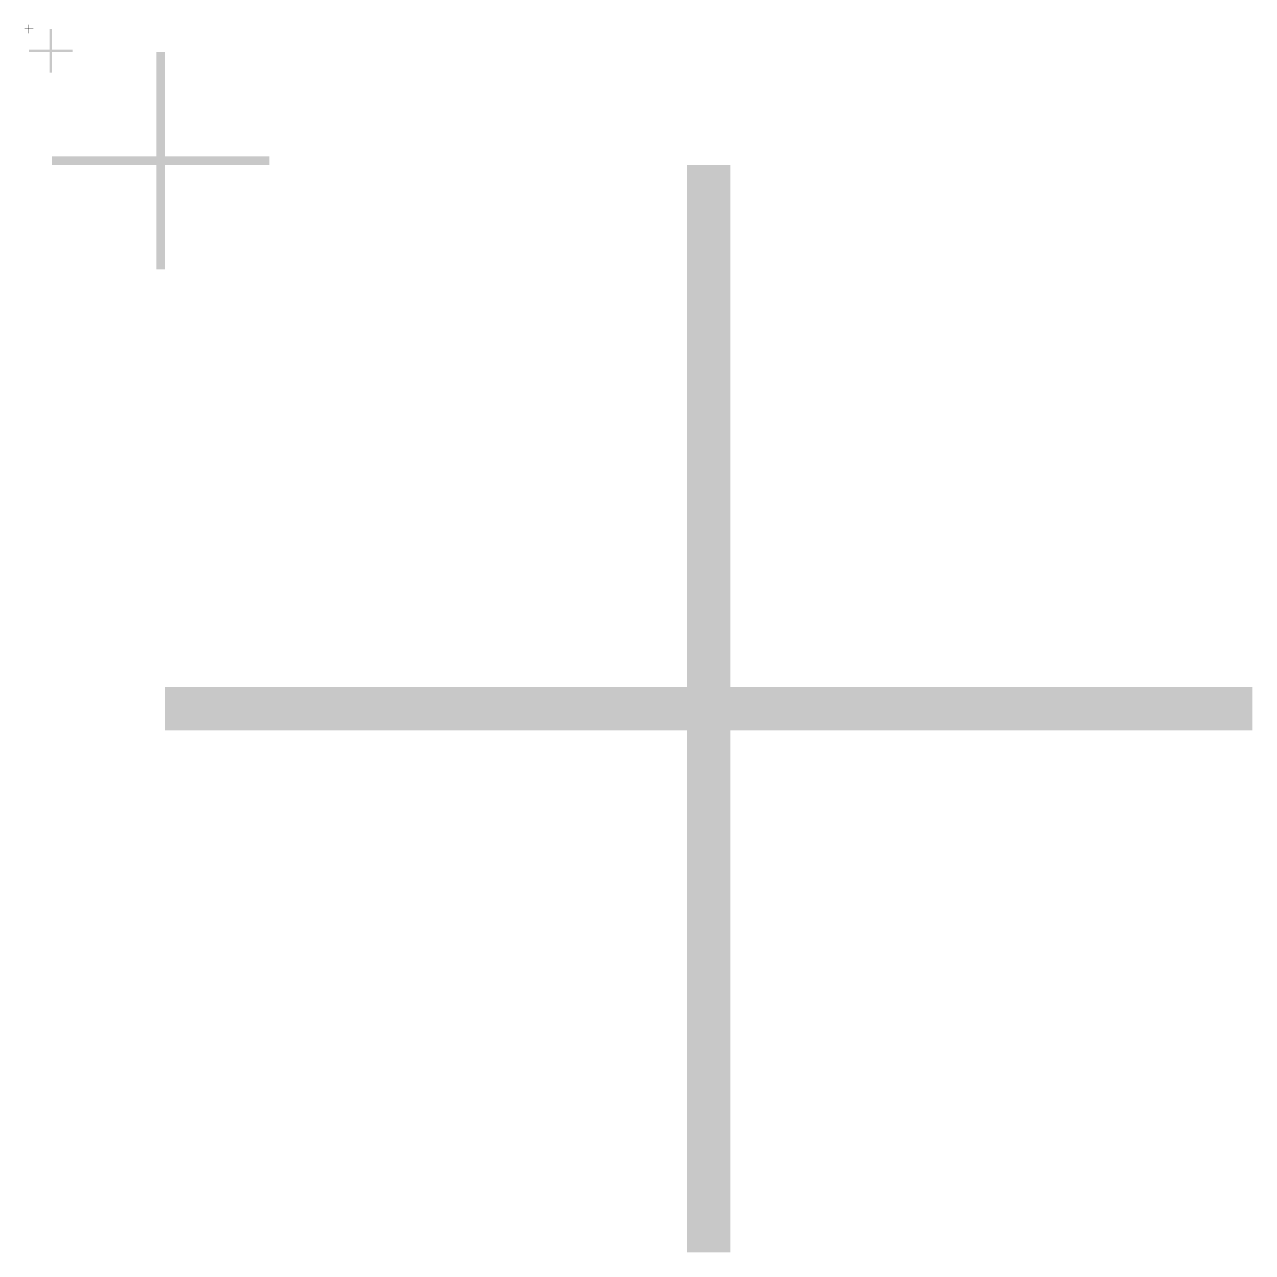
# Model space of a CAD drawing. Extents: x -40166 to 40284, y -45890 to 44060.
# Drawn here: x 21854 to 27500, y -37500 to -31854 of the extents above; entities that cross this region are included whole.
import ezdxf

# ---------------------------------------------------------------- set-up
doc = ezdxf.new("R2010")
doc.units = 0
doc.layers.add('L1D0_square', color=2, linetype='CONTINUOUS')

msp = doc.modelspace()

# ---------------------------------------------------------------- linework, layer by layer
at = {"layer": 'L1D0_square'}
for points in [[(21854, -31875), (21854, -31873), (21894, -31875), (21894, -31873)], [(21873, -31894), (21873, -31854), (21875, -31894), (21875, -31854)], [(21970, -32075), (21970, -31875), (21980, -32075), (21980, -31875)], [(21875, -31980), (21875, -31970), (22075, -31980), (22075, -31970)], [(22460, -32980), (22460, -31980), (22500, -32980), (22500, -31980)], [(21980, -32500), (21980, -32460), (22980, -32500), (22980, -32460)], [(24900, -37500), (24900, -32500), (25100, -37500), (25100, -32500)], [(22500, -35100), (22500, -34900), (27500, -35100), (27500, -34900)]]:
    msp.add_solid(points, dxfattribs=at)

doc.saveas('drawing.dxf')
